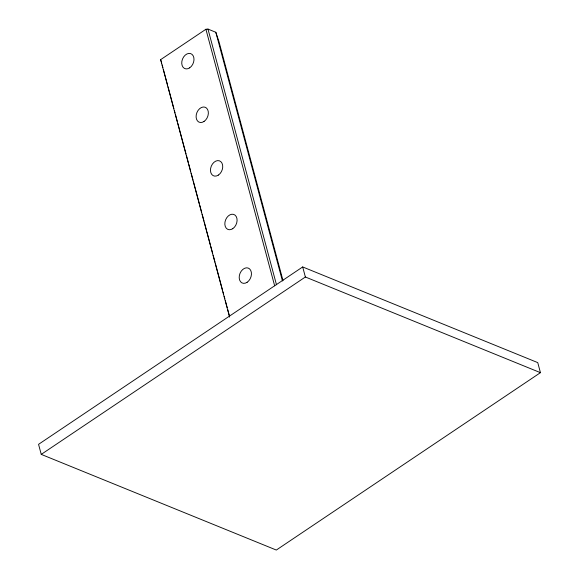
<?xml version="1.0" encoding="UTF-8"?>
<svg xmlns="http://www.w3.org/2000/svg" width="579" height="579" viewBox="0 0 579 579"><rect width="100%" height="100%" fill="white"/><g stroke="black" fill="none" stroke-linecap="round" stroke-linejoin="round"><path stroke-width="0.87" d="M160.564 60.223A2.012 1.028 -15 0 1 160.622 59.666L205.914 29.268L207.977 29.08L215.815 32.272L218.92 41.449L282.993 280.554M302.687 266.948L38.554 444.332L41.247 454.385L276.313 550.05L540.446 372.666L537.753 362.613L302.687 266.948L305.379 277.001L540.446 372.666M41.247 454.385L305.379 277.001M215.815 32.272L282.451 280.974M207.977 29.08L276.487 284.767M205.914 29.268L274.656 285.823M161.02 60.621L161.722 63.234M162.185 64.986L162.887 67.598M163.358 69.342L165.225 76.327M165.695 78.071L167.57 85.055M168.033 86.799L173.881 108.613M174.344 110.357L175.046 112.977M175.517 114.722L177.384 121.706M177.854 123.45L186.04 153.992M186.503 155.737L188.378 162.721M188.841 164.465L190.715 171.442M191.186 173.193L193.053 180.17M193.524 181.915L199.364 203.736M199.835 205.48L201.702 212.457M202.172 214.201L204.04 221.185M204.51 222.929L206.385 229.914M206.848 231.658L210.358 244.751M210.821 246.495L212.696 253.472M213.159 255.216L215.033 262.2M215.504 263.944L222.517 290.122M222.98 291.867L223.682 294.487M224.153 296.231L224.855 298.851M225.318 300.595L227.192 307.579M227.663 309.324L229.53 316.3M160.622 59.666L229.602 317.097M218.399 175.075A8.063 5.761 -67.9 0 0 220.787 161.606A8.063 5.761 -67.9 0 0 210.618 168.431A8.063 5.761 -67.9 0 0 218.399 175.075M204.032 121.46A8.063 5.761 -67.9 0 0 206.421 107.998A8.063 5.761 -67.9 0 0 196.252 114.823A8.063 5.761 -67.9 0 0 204.032 121.46M189.666 67.852A8.063 5.761 -67.9 0 0 192.054 54.39A8.063 5.761 -67.9 0 0 181.893 61.215A8.063 5.761 -67.9 0 0 189.666 67.852M232.758 228.683A8.063 5.761 -67.9 0 0 235.146 215.214A8.063 5.761 -67.9 0 0 224.985 222.039A8.063 5.761 -67.9 0 0 232.758 228.683M247.124 282.291A8.063 5.761 -67.9 0 0 249.513 268.822A8.063 5.761 -67.9 0 0 239.344 275.655A8.063 5.761 -67.9 0 0 247.124 282.291"/></g></svg>
